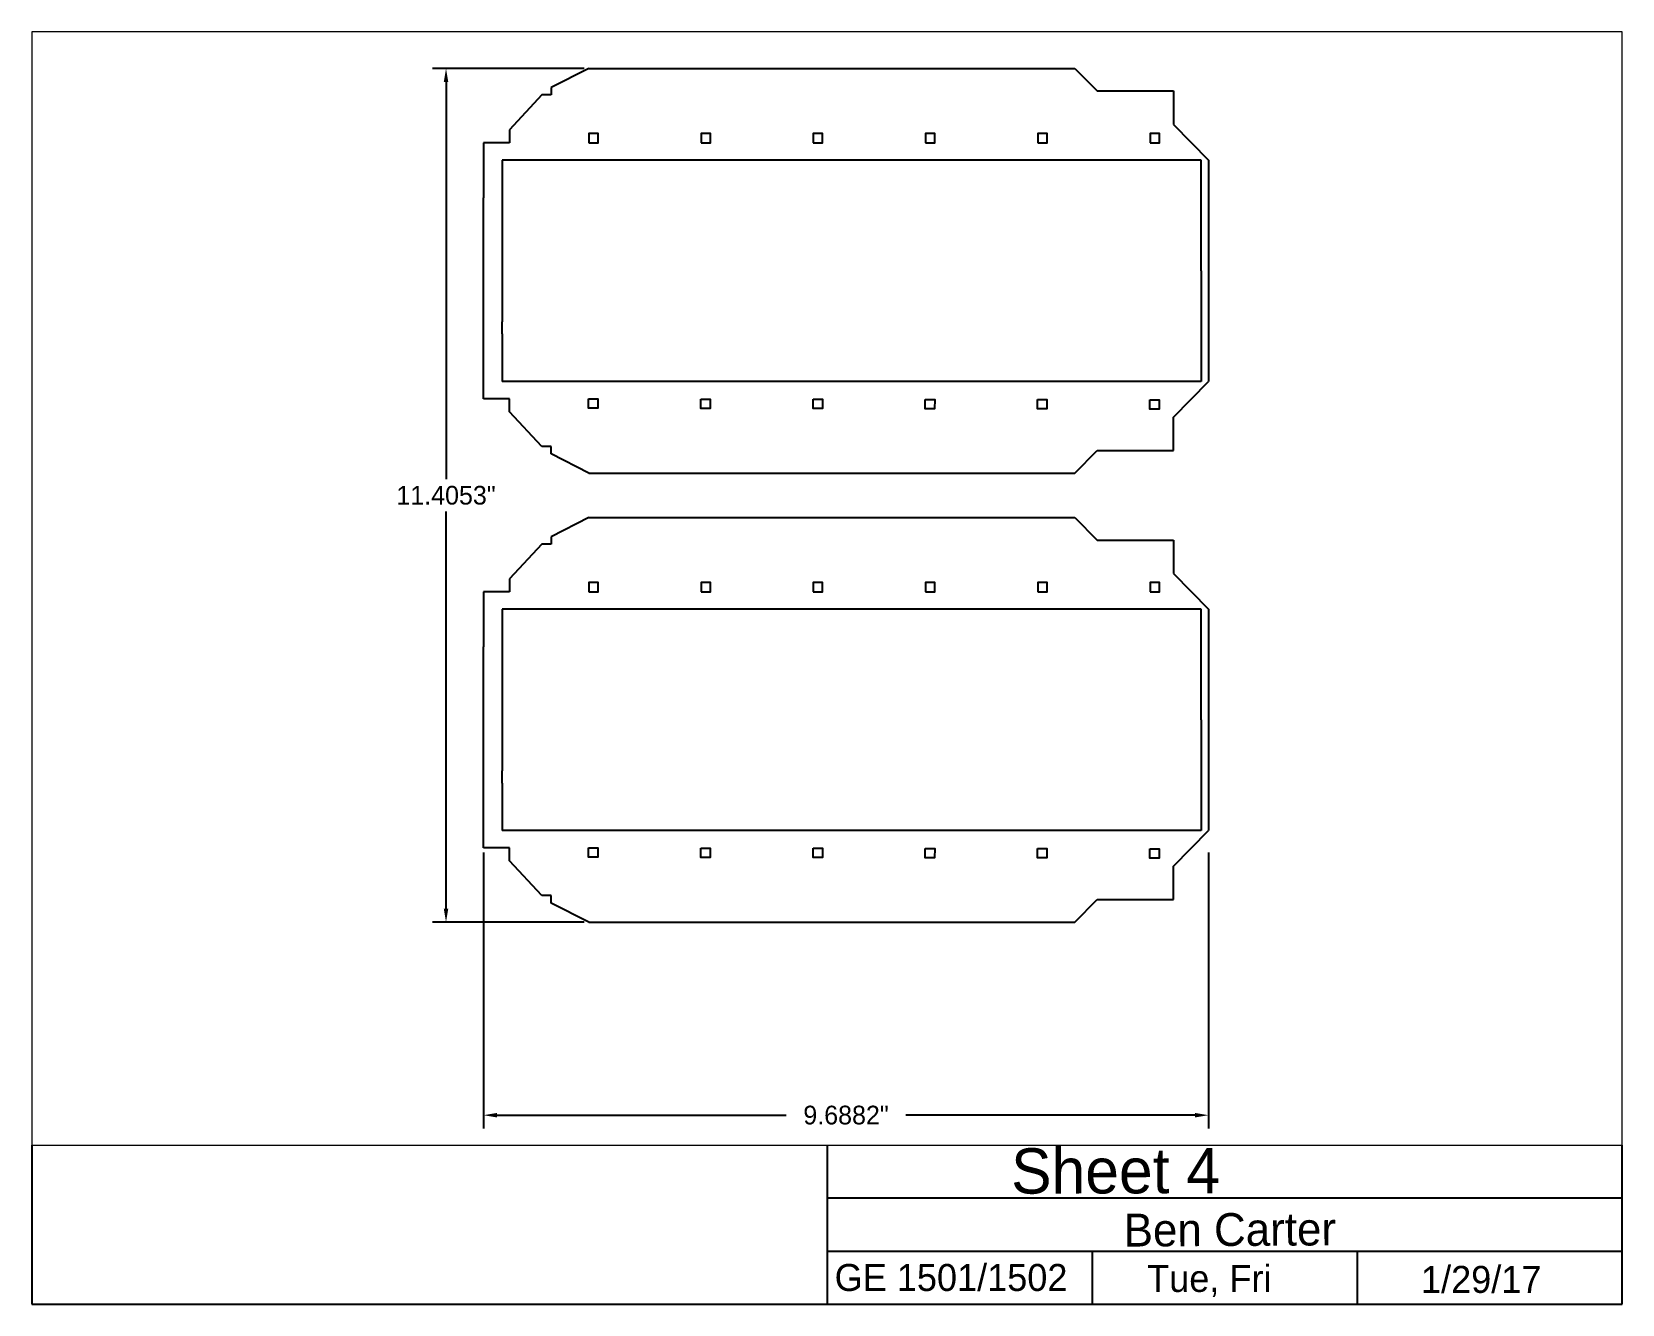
# Paper-space layout 'Layout4-Layout1' of a CAD drawing. Extents: x 0 to 10, y 0 to 8.
# The model-space entities are those that its viewports show. They can reach past a viewport. Long polylines and large blocks are cut down to what shows.
import ezdxf

# ---------------------------------------------------------------- set-up
doc = ezdxf.new("R2010")
doc.units = 0
doc.header["$MEASUREMENT"] = 0
doc.layers.get('0').update_dxf_attribs({"linetype": 'CONTINUOUS'})
doc.layers.get('Defpoints').update_dxf_attribs({"linetype": 'CONTINUOUS'})
doc.layers.add('CUT', color=1, linetype='CONTINUOUS')
doc.layers.add('Dims', color=210, linetype='CONTINUOUS')
doc.dimstyles.get("Standard").update_dxf_attribs({"dimtxt": 0.25, "dimasz": 0.18, "dimexe": 0.18, "dimexo": 0.0625, "dimgap": 0.09, "dimtad": 0, "dimtih": 1, "dimtoh": 1, "dimdec": 4, "dimzin": 0, "dimdsep": 46, "dimlunit": 3, "dimtxsty": 'Standard', "dimcen": 0.09, "dimadec": 0, "dimazin": 0, "dimtfac": 1, "dimtdec": 4, "dimtofl": 0, "dimtmove": 0, "dimatfit": 3, "dimfxl": 1, "dimtolj": 1, "dimtzin": 0, "dimarcsym": 0})

# ---------------------------------------------------------------- blocks, each defined once
blk = doc.blocks.new('*U52')
at = {"linetype": 'Continuous'}
blk.add_lwpolyline([(1.058, 0), (1.183, 0), (1.183, 0.125), (1.058, 0.125)], close=True, dxfattribs=at)
blk = doc.blocks.new('*U53')
at = {"layer": 'CUT', "color": 0, "linetype": 'ByBlock', "lineweight": -2, "transparency": 16777216}
for p in [(0.098, 2.759), (1.598, 2.759), (3.098, 2.759), (4.598, 2.759), (6.098, 2.759), (7.598, 2.759)]:
    blk.add_blockref('*U52', p, dxfattribs=at)
blk = doc.blocks.new('*U54')
at = {"linetype": 'Continuous'}
blk.add_lwpolyline([(1.058, 0), (1.183, 0), (1.183, 0.125), (1.058, 0.125)], close=True, dxfattribs=at)
blk = doc.blocks.new('*U55')
at = {"layer": 'CUT', "color": 0, "linetype": 'ByBlock', "lineweight": -2, "transparency": 16777216}
for p in [(0.098, 2.759), (1.598, 2.759), (3.098, 2.759), (4.598, 2.759), (6.098, 2.759), (7.598, 2.759)]:
    blk.add_blockref('*U54', p, dxfattribs=at)
blk = doc.blocks.new('*U56')
at = {"linetype": 'Continuous'}
blk.add_lwpolyline([(1.058, 0), (1.183, 0), (1.183, 0.125), (1.058, 0.125)], close=True, dxfattribs=at)
blk = doc.blocks.new('*U57')
at = {"layer": 'CUT', "color": 0, "linetype": 'ByBlock', "lineweight": -2, "transparency": 16777216}
for p in [(0.098, 2.759), (1.598, 2.759), (3.098, 2.759), (4.598, 2.759), (6.098, 2.759), (7.598, 2.759)]:
    blk.add_blockref('*U56', p, dxfattribs=at)
blk = doc.blocks.new('*U58')
at = {"linetype": 'Continuous'}
blk.add_lwpolyline([(1.058, 0), (1.183, 0), (1.183, 0.125), (1.058, 0.125)], close=True, dxfattribs=at)
blk = doc.blocks.new('*U59')
at = {"layer": 'CUT', "color": 0, "linetype": 'ByBlock', "lineweight": -2, "transparency": 16777216}
for p in [(0.098, 2.759), (1.598, 2.759), (3.098, 2.759), (4.598, 2.759), (6.098, 2.759), (7.598, 2.759)]:
    blk.add_blockref('*U58', p, dxfattribs=at)
blk = doc.blocks.new('*D93')
at = {"layer": 'Defpoints', "color": 0, "linetype": 'Continuous', "transparency": 16777216}
for p in [(1.156, 60.412), (-0.751, 49.007), (1.156, 49.007)]:
    blk.add_point(p, dxfattribs=at)
at = {"layer": 'Dims', "color": 0, "linetype": 'Continuous', "lineweight": -2, "transparency": 16777216}
for p, q in [((1.094, 60.412), (-0.931, 60.412)), ((-0.751, 60.232), (-0.751, 54.924)), ((-0.751, 49.187), (-0.751, 54.494)), ((1.094, 49.007), (-0.931, 49.007))]:
    blk.add_line(p, q, dxfattribs=at)
at = {"layer": 'Dims', "color": 0, "linetype": 'Continuous', "transparency": 16777216}
for points in [[(-0.781, 60.232), (-0.721, 60.232), (-0.751, 60.412)], [(-0.781, 49.187), (-0.721, 49.187), (-0.751, 49.007)]]:
    blk.add_solid(points, dxfattribs=at)
at = {"layer": 'Dims', "color": 0, "linetype": 'Continuous', "transparency": 16777216, "insert": (-0.751, 54.709), "char_height": 0.25, "attachment_point": 5}
blk.add_mtext('\\A1;11.4053"', dxfattribs=at)
blk = doc.blocks.new('*D104')
at = {"layer": 'Defpoints', "color": 0, "linetype": 'Continuous', "transparency": 16777216}
for p in [(-0.25, 50), (9.438, 50), (9.438, 46.427)]:
    blk.add_point(p, dxfattribs=at)
at = {"layer": 'Dims', "color": 0, "linetype": 'Continuous', "lineweight": -2, "transparency": 16777216}
for p, q in [((-0.25, 49.938), (-0.25, 46.247)), ((9.438, 49.938), (9.438, 46.247)), ((-0.07, 46.427), (3.796, 46.427)), ((9.258, 46.427), (5.392, 46.427))]:
    blk.add_line(p, q, dxfattribs=at)
at = {"layer": 'Dims', "color": 0, "linetype": 'Continuous', "transparency": 16777216}
for points in [[(-0.07, 46.457), (-0.07, 46.397), (-0.25, 46.427)], [(9.258, 46.457), (9.258, 46.397), (9.438, 46.427)]]:
    blk.add_solid(points, dxfattribs=at)
at = {"layer": 'Dims', "color": 0, "linetype": 'Continuous', "transparency": 16777216, "insert": (4.594, 46.427), "char_height": 0.25, "attachment_point": 5}
blk.add_mtext('\\A1;9.6882"', dxfattribs=at)

msp = doc.modelspace()

# ---------------------------------------------------------------- linework, layer by layer
at = {"layer": 'CUT', "linetype": 'Continuous'}
for p, q in [((1.15627, 60.41178), (0.65391, 60.15639)), ((1.15627, 60.41178), (7.65325, 60.41178)), ((7.65325, 60.41178), (7.94793, 60.11148)), ((0.65391, 60.15639), (0.65391, 60.05816)), ((0.52762, 60.05816), (0.09823, 59.59229)), ((0.65391, 60.05816), (0.52762, 60.05816)), ((7.94793, 60.11148), (8.96949, 60.11148)), ((8.96949, 60.11148), (8.96949, 59.66526)), ((0.09823, 59.59229), (0.09823, 59.41829)), ((8.96949, 59.66526), (9.43817, 59.18815)), ((0.09823, 59.41829), (-0.25, 59.41829)), ((-0.25, 59.41829), (-0.25, 58.68593)), ((4.40476, 59.18815), (0, 59.18815)), ((0, 59.18815), (0.00126, 58.68593)), ((9.33817, 59.18815), (4.40476, 59.18815)), ((9.33817, 57.70914), (9.33817, 59.18815)), ((9.43817, 59.18815), (9.43817, 56.23013)), ((-0.25, 57.02914), (-0.25, 58.68593)), ((0.00126, 58.68593), (0, 57.02914)), ((9.33817, 57.70914), (9.33817, 56.23013)), ((-0.25, 56.86481), (-0.25, 57.02914)), ((0, 56.86481), (0, 57.02914)), ((-0.25, 56), (-0.25, 56.86481)), ((0, 56.86481), (0, 56.23013)), ((4.40476, 56.23013), (0, 56.23013)), ((9.33817, 56.23013), (4.40476, 56.23013)), ((8.96949, 55.75303), (9.43817, 56.23013)), ((0.09823, 56), (-0.25, 56)), ((0.09823, 55.826), (0.09823, 56)), ((0.52762, 55.36012), (0.09823, 55.826)), ((8.96949, 55.3068), (8.96949, 55.75303)), ((0.65391, 55.36012), (0.52762, 55.36012)), ((0.65391, 55.2619), (0.65391, 55.36012)), ((1.15627, 55.00651), (0.65391, 55.2619)), ((7.65325, 55.00651), (7.94793, 55.3068)), ((7.94793, 55.3068), (8.96949, 55.3068)), ((1.15627, 55.00651), (7.65325, 55.00651)), ((1.15627, 54.41178), (0.65391, 54.15639)), ((1.15627, 54.41178), (7.65325, 54.41178)), ((7.65325, 54.41178), (7.94793, 54.11148)), ((0.52762, 54.05816), (0.09823, 53.59229)), ((0.65391, 54.05816), (0.52762, 54.05816)), ((0.65391, 54.15639), (0.65391, 54.05816)), ((7.94793, 54.11148), (8.96949, 54.11148)), ((8.96949, 54.11148), (8.96949, 53.66526)), ((0.09823, 53.59229), (0.09823, 53.41829)), ((8.96949, 53.66526), (9.43817, 53.18815)), ((0.09823, 53.41829), (-0.25, 53.41829)), ((-0.25, 53.41829), (-0.25, 52.68593)), ((4.40476, 53.18815), (0, 53.18815)), ((0, 53.18815), (0.00126, 52.68593)), ((9.33817, 53.18815), (4.40476, 53.18815)), ((9.33817, 51.70914), (9.33817, 53.18815)), ((9.43817, 53.18815), (9.43817, 50.23013)), ((-0.25, 51.02914), (-0.25, 52.68593)), ((0.00126, 52.68593), (0, 51.02914)), ((9.33817, 51.70914), (9.33817, 50.23013)), ((-0.25, 50.86481), (-0.25, 51.02914)), ((0, 50.86481), (0, 51.02914)), ((-0.25, 50), (-0.25, 50.86481)), ((0, 50.86481), (0, 50.23013)), ((4.40476, 50.23013), (0, 50.23013)), ((9.33817, 50.23013), (4.40476, 50.23013)), ((8.96949, 49.75303), (9.43817, 50.23013)), ((0.09823, 50), (-0.25, 50)), ((0.09823, 49.826), (0.09823, 50)), ((0.52762, 49.36012), (0.09823, 49.826)), ((8.96949, 49.3068), (8.96949, 49.75303)), ((0.65391, 49.36012), (0.52762, 49.36012)), ((0.65391, 49.2619), (0.65391, 49.36012)), ((7.65325, 49.00651), (7.94793, 49.3068)), ((7.94793, 49.3068), (8.96949, 49.3068)), ((1.15627, 49.00651), (0.65391, 49.2619)), ((1.15627, 49.00651), (7.65325, 49.00651))]:
    msp.add_line(p, q, dxfattribs=at)

# ---------------------------------------------------------------- block references
for name, p in [('*U57', (0, 56.65914)), ('*U53', (0, 50.65914))]:
    msp.add_blockref(name, p, dxfattribs=at)
at = {"layer": 'CUT', "linetype": 'Continuous', "xscale": -1, "rotation": 179.9119772672155}
for name, p in [('*U59', (0.00161, 58.75914)), ('*U55', (0.00161, 52.75914))]:
    msp.add_blockref(name, p, dxfattribs=at)

# ---------------------------------------------------------------- dimensions: what is measured, and where the dimension line sits
at = {"layer": 'Dims', "linetype": 'Continuous'}
dim = msp.add_linear_dim(base=(-0.75095, 49.00651), p1=(1.15627, 60.41178), p2=(1.15627, 49.00651), angle=90, dimstyle='Standard', dxfattribs=at)
dim.commit()
dim.dimension.update_dxf_attribs({"geometry": '*D93', "text_midpoint": (-0.75095, 54.70914)})
dim = msp.add_linear_dim(base=(9.43817, 46.42709), p1=(-0.25, 50), p2=(9.43817, 50), dimstyle='Standard', dxfattribs=at)
dim.commit()
dim.dimension.update_dxf_attribs({"geometry": '*D104', "text_midpoint": (4.59409, 46.42709)})

psp = doc.layouts.new('Layout4-Layout1')

# ---------------------------------------------------------------- linework, layer by layer
for p, q in [((0, 1), (0, 0)), ((5, 1), (5, 0)), ((10, 0), (10, 1)), ((10, 0.667), (5, 0.667)), ((5, 0.333), (10, 0.333)), ((6.667, 0.333), (6.667, 0)), ((8.333, 0.333), (8.333, 0)), ((0, 0), (5, 0)), ((5, 0), (10, 0))]:
    psp.add_line(p, q)

# ---------------------------------------------------------------- texts
for s, height, rotation, p in [('Sheet 4', 0.285, 0.1287, (6.158, 0.695)), ('Ben Carter', 0.2065, 0.3496, (6.866, 0.362))]:
    psp.add_text(s, height=height, rotation=rotation).set_placement(p)
for s, height, p in [('GE 1501/1502', 0.16973, (5.048, 0.083)), ('Tue, Fri', 0.1697, (7.013, 0.077)), ('1/29/17', 0.1697, (8.735, 0.071))]:
    psp.add_text(s, height=height).set_placement(p)

# ---------------------------------------------------------------- viewports
at = {"layer": '0'}
psp.add_viewport(center=(5, 4.5), size=(10, 7), view_center_point=(4.33954, 53.46454), view_height=14.8755961, dxfattribs=at)

doc.saveas('drawing.dxf')
